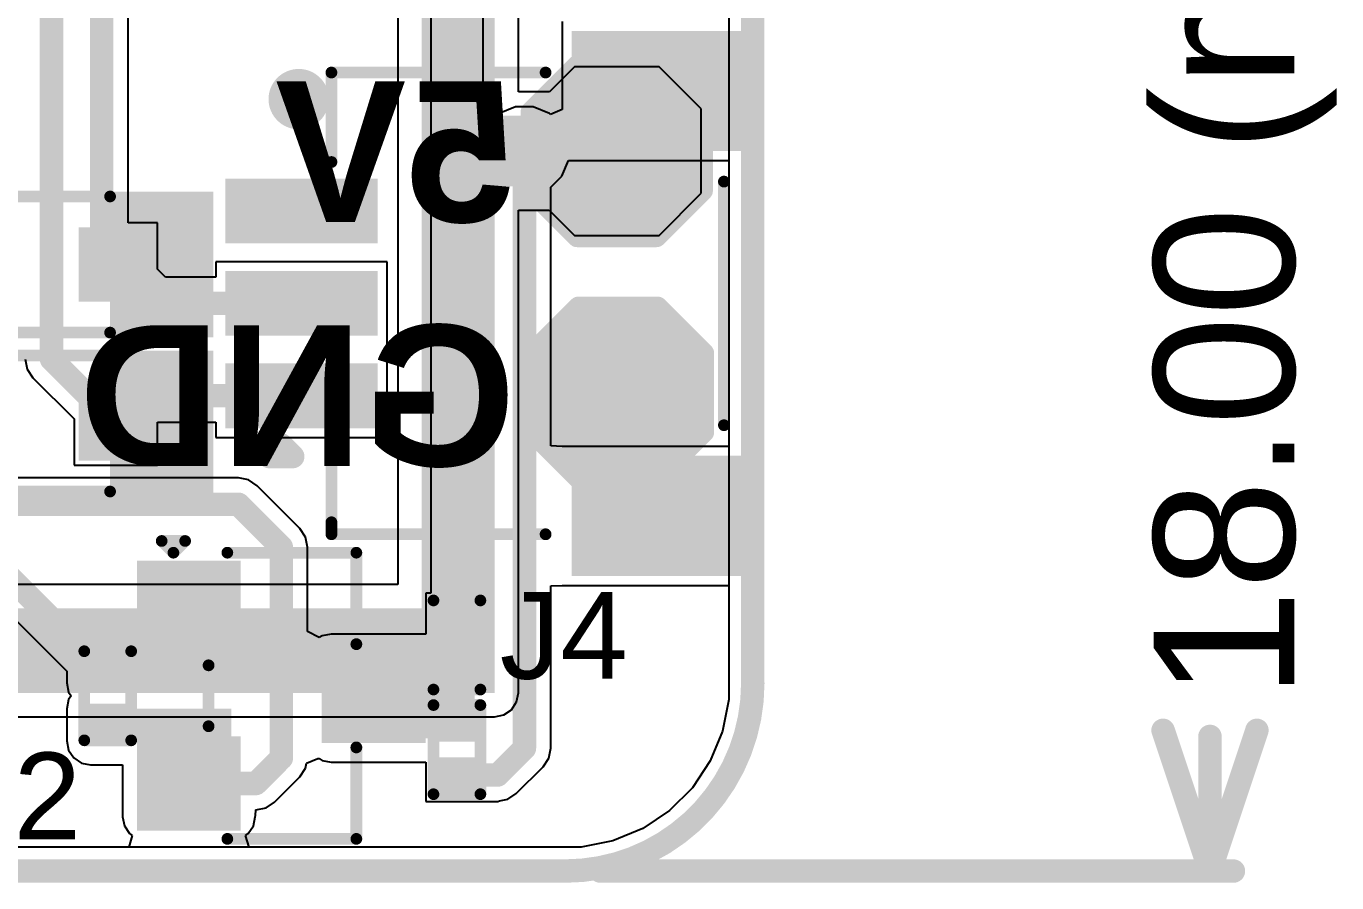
# Model space of a CAD drawing. Header units: inches. Extents: x -17 to 5374, y 0 to 5389.
# Drawn here: x 20 to 34.19, y -0.13 to 9.15 of the extents above; entities that cross this region are included whole.
import ezdxf

# ---------------------------------------------------------------- set-up
doc = ezdxf.new("R2010")
doc.units = ezdxf.units.IN
for name, color, linetype in [('BoardCutout', 216, 'Continuous'), ('Bottom Layer', 5, 'Continuous'), ('Bottom Overlay', 54, 'Continuous'), ('Bottom Paste', 16, 'Continuous'), ('Bottom Solder', 6, 'Continuous'), ('Mechanical 1', 6, 'Continuous'), ('Top Layer', 1, 'Continuous'), ('Top Overlay', 2, 'Continuous'), ('Top Paste', 8, 'Continuous'), ('Top Solder', 216, 'Continuous'), ('Via Holes', 16, 'Continuous')]:
    doc.layers.add(name, color=color, linetype=linetype)
doc.styles.add('Arial', font='', dxfattribs={"height": 0.2})
doc.styles.add('Arial_Bold', font='', dxfattribs={"height": 0.2})
doc.styles.get('Arial').set_extended_font_data('Arial')
doc.styles.get('Arial_Bold').set_extended_font_data('Arial', bold=True)

# ---------------------------------------------------------------- blocks, each defined once
blk = doc.blocks.new('SM03B_SRSS_TB_LF__SN__5')
at = {"layer": 'Top Layer'}
for points in [[(-1.3, 2.713), (-0.7, 2.713), (-0.7, 1.163), (-1.3, 1.163)], [(-0.3, 2.713), (0.3, 2.713), (0.3, 1.163), (-0.3, 1.163)], [(0.7, 2.713), (1.3, 2.713), (1.3, 1.163), (0.7, 1.163)], [(-2.9, -1.038), (-1.7, -1.038), (-1.7, -2.838), (-2.9, -2.838)], [(2.9, -2.838), (1.7, -2.838), (1.7, -1.038), (2.9, -1.038)]]:
    blk.add_hatch(color=1, dxfattribs=at).paths.add_polyline_path(points)
at = {"layer": 'Top Paste'}
for points in [[(-1.3, 2.713), (-0.7, 2.713), (-0.7, 1.163), (-1.3, 1.163)], [(-0.3, 2.713), (0.3, 2.713), (0.3, 1.163), (-0.3, 1.163)], [(0.7, 2.713), (1.3, 2.713), (1.3, 1.163), (0.7, 1.163)], [(-2.9, -1.038), (-1.7, -1.038), (-1.7, -2.838), (-2.9, -2.838)], [(2.9, -2.838), (1.7, -2.838), (1.7, -1.038), (2.9, -1.038)]]:
    blk.add_hatch(color=8, dxfattribs=at).paths.add_polyline_path(points)
at = {"layer": 'Top Solder'}
for points in [[(-1.351, 2.763), (-0.649, 2.763), (-0.649, 1.112), (-1.351, 1.112)], [(-0.351, 2.763), (0.351, 2.763), (0.351, 1.112), (-0.351, 1.112)], [(0.649, 2.763), (1.351, 2.763), (1.351, 1.112), (0.649, 1.112)], [(-2.951, -0.987), (-1.65, -0.987), (-1.65, -2.889), (-2.951, -2.889)], [(2.951, -2.889), (1.65, -2.889), (1.65, -0.987), (2.951, -0.987)]]:
    blk.add_hatch(color=216, dxfattribs=at).paths.add_polyline_path(points)
at = {"layer": 'Top Overlay'}
for points, const_width in [([(-1.658, 2.286), (-1.658, 2.032)], 0.254), ([(-1.658, 2.286), (-1.531, 2.159)], 0.254), ([(-1.531, 2.159), (-1.658, 2.032)], 0.254), ([(-2.5, 1.613), (-1.531, 1.613)], 0.127), ([(-2.5, 1.613), (-2.37, 1.613)], 0.127), ([(-2.5, 1.613), (-2.5, -0.706)], 0.127), ([(1.531, 1.613), (2.5, 1.613)], 0.127), ([(2.5, 1.613), (2.5, -0.706)], 0.127), ([(-1.319, -2.637), (1.319, -2.637)], 0.127)]:
    blk.add_lwpolyline(points, dxfattribs=dict(at, const_width=const_width))
for points, const_width in [([(-1.722, 2.286, 1), (-1.595, 2.286, 1)], 0.127), ([(-1.722, 2.286, 1), (-1.595, 2.286, 1)], 0.127), ([(-1.595, 2.159, 1), (-1.468, 2.159, 1)], 0.127), ([(-1.595, 2.159, 1), (-1.468, 2.159, 1)], 0.127), ([(-1.722, 2.032, 1), (-1.595, 2.032, 1)], 0.127), ([(-1.722, 2.032, 1), (-1.595, 2.032, 1)], 0.127), ([(-2.532, 1.613, 1), (-2.468, 1.613, 1)], 0.0635), ([(-2.532, 1.613, 1), (-2.468, 1.613, 1)], 0.0635), ([(-2.532, 1.613, 1), (-2.468, 1.613, 1)], 0.0635), ([(-2.402, 1.613, 1), (-2.338, 1.613, 1)], 0.0635), ([(-1.563, 1.613, 1), (-1.499, 1.613, 1)], 0.0635), ([(1.499, 1.613, 1), (1.563, 1.613, 1)], 0.0635), ([(2.468, 1.613, 1), (2.532, 1.613, 1)], 0.0635), ([(2.468, 1.613, 1), (2.532, 1.613, 1)], 0.0635), ([(-2.532, -0.706, 1), (-2.468, -0.706, 1)], 0.0635), ([(2.468, -0.706, 1), (2.532, -0.706, 1)], 0.0635), ([(-1.351, -2.637, 1), (-1.287, -2.637, 1)], 0.0635), ([(1.287, -2.637, 1), (1.351, -2.637, 1)], 0.0635)]:
    blk.add_lwpolyline(points, format="xyb", close=True, dxfattribs=dict(at, const_width=const_width))
blk = doc.blocks.new('SOD323F_8')
at = {"layer": 'Top Layer'}
for points in [[(-1.35, 0.3), (-0.75, 0.3), (-0.75, -0.3), (-1.35, -0.3)], [(0.75, 0.3), (1.35, 0.3), (1.35, -0.3), (0.75, -0.3)]]:
    blk.add_hatch(color=1, dxfattribs=at).paths.add_polyline_path(points)
at = {"layer": 'Top Overlay'}
for points in [[(0.988, 0.381), (2.108, 0.381), (2.108, 0.788), (0.988, 0.788)], [(1.422, -0.406), (2.108, -0.406), (2.108, 0.457), (1.422, 0.457)], [(0.988, -0.787), (2.108, -0.787), (2.108, -0.381), (0.988, -0.381)]]:
    blk.add_hatch(color=2, dxfattribs=at).paths.add_polyline_path(points)
at = {"layer": 'Top Paste'}
for points in [[(-1.35, 0.3), (-0.75, 0.3), (-0.75, -0.3), (-1.35, -0.3)], [(0.75, 0.3), (1.35, 0.3), (1.35, -0.3), (0.75, -0.3)]]:
    blk.add_hatch(color=8, dxfattribs=at).paths.add_polyline_path(points)
at = {"layer": 'Top Solder'}
for points in [[(-1.452, 0.402), (-0.648, 0.402), (-0.648, -0.402), (-1.452, -0.402)], [(0.648, 0.402), (1.452, 0.402), (1.452, -0.402), (0.648, -0.402)]]:
    blk.add_hatch(color=216, dxfattribs=at).paths.add_polyline_path(points)
at = {"layer": 'Top Overlay', "const_width": 0.127}
for points in [[(-0.914, 0.533), (-0.914, 0.737)], [(-0.914, 0.737), (0.988, 0.737)], [(-0.914, -0.737), (-0.914, -0.533)], [(-0.914, -0.737), (0.988, -0.737)]]:
    blk.add_lwpolyline(points, dxfattribs=at)
at = {"layer": 'Top Overlay', "const_width": 0.0635}
for points in [[(-0.946, 0.737, 1), (-0.883, 0.737, 1)], [(-0.946, 0.737, 1), (-0.883, 0.737, 1)], [(0.957, 0.737, 1), (1.02, 0.737, 1)], [(-0.946, 0.533, 1), (-0.883, 0.533, 1)], [(-0.946, -0.533, 1), (-0.883, -0.533, 1)], [(-0.946, -0.737, 1), (-0.883, -0.737, 1)], [(-0.946, -0.737, 1), (-0.883, -0.737, 1)], [(0.957, -0.737, 1), (1.02, -0.737, 1)]]:
    blk.add_lwpolyline(points, format="xyb", close=True, dxfattribs=at)
blk = doc.blocks.new('T__________B_13')
at = {"layer": 'Bottom Layer'}
blk.add_hatch(color=5, dxfattribs=at).paths.add_polyline_path([(0.381, 0.762), (-0.381, 0.762), (-0.762, 0.381), (-0.762, -0.381), (-0.381, -0.762), (0.381, -0.762), (0.762, -0.381), (0.762, 0.381)])
at = {"layer": 'Bottom Paste'}
blk.add_hatch(color=16, dxfattribs=at).paths.add_polyline_path([(0.381, 0.762), (-0.381, 0.762), (-0.762, 0.381), (-0.762, -0.381), (-0.381, -0.762), (0.381, -0.762), (0.762, -0.381), (0.762, 0.381)])
at = {"layer": 'Bottom Solder'}
blk.add_hatch(color=6, dxfattribs=at).paths.add_polyline_path([(0.432, 0.864), (-0.432, 0.864), (-0.864, 0.432), (-0.864, -0.432), (-0.432, -0.864), (0.432, -0.864), (0.864, -0.432), (0.864, 0.432)])
at = {"layer": 'Bottom Overlay', "const_width": 0.2}
for points in [[(-0.94, 0.432), (-0.432, 0.94)], [(-0.432, 0.94), (0.432, 0.94)], [(0.432, 0.94), (0.94, 0.432)], [(-0.94, -0.432), (-0.94, 0.432)], [(0.94, -0.432), (0.94, 0.432)], [(-0.94, -0.432), (-0.432, -0.94)], [(0.432, -0.94), (0.94, -0.432)], [(-0.432, -0.94), (0.432, -0.94)]]:
    blk.add_lwpolyline(points, dxfattribs=at)
at = {"layer": 'Bottom Overlay', "const_width": 0.1}
for points in [[(-0.482, 0.94, 1), (-0.382, 0.94, 1)], [(-0.482, 0.94, 1), (-0.382, 0.94, 1)], [(0.382, 0.94, 1), (0.482, 0.94, 1)], [(0.382, 0.94, 1), (0.482, 0.94, 1)], [(-0.99, 0.432, 1), (-0.89, 0.432, 1)], [(-0.99, 0.432, 1), (-0.89, 0.432, 1)], [(0.89, 0.432, 1), (0.99, 0.432, 1)], [(0.89, 0.432, 1), (0.99, 0.432, 1)], [(-0.99, -0.432, 1), (-0.89, -0.432, 1)], [(-0.99, -0.432, 1), (-0.89, -0.432, 1)], [(0.89, -0.432, 1), (0.99, -0.432, 1)], [(0.89, -0.432, 1), (0.99, -0.432, 1)], [(-0.482, -0.94, 1), (-0.382, -0.94, 1)], [(-0.482, -0.94, 1), (-0.382, -0.94, 1)], [(0.382, -0.94, 1), (0.482, -0.94, 1)], [(0.382, -0.94, 1), (0.482, -0.94, 1)]]:
    blk.add_lwpolyline(points, format="xyb", close=True, dxfattribs=at)
blk = doc.blocks.new('T__________B_18')
at = {"layer": 'Bottom Layer'}
blk.add_hatch(color=5, dxfattribs=at).paths.add_polyline_path([(0.381, 0.762), (-0.381, 0.762), (-0.762, 0.381), (-0.762, -0.381), (-0.381, -0.762), (0.381, -0.762), (0.762, -0.381), (0.762, 0.381)])
at = {"layer": 'Bottom Paste'}
blk.add_hatch(color=16, dxfattribs=at).paths.add_polyline_path([(0.381, 0.762), (-0.381, 0.762), (-0.762, 0.381), (-0.762, -0.381), (-0.381, -0.762), (0.381, -0.762), (0.762, -0.381), (0.762, 0.381)])
at = {"layer": 'Bottom Solder'}
blk.add_hatch(color=6, dxfattribs=at).paths.add_polyline_path([(0.432, 0.864), (-0.432, 0.864), (-0.864, 0.432), (-0.864, -0.432), (-0.432, -0.864), (0.432, -0.864), (0.864, -0.432), (0.864, 0.432)])
at = {"layer": 'Bottom Overlay', "const_width": 0.2}
for points in [[(-0.94, 0.432), (-0.432, 0.94)], [(-0.432, 0.94), (0.432, 0.94)], [(0.432, 0.94), (0.94, 0.432)], [(-0.94, -0.432), (-0.94, 0.432)], [(0.94, -0.432), (0.94, 0.432)], [(-0.94, -0.432), (-0.432, -0.94)], [(0.432, -0.94), (0.94, -0.432)], [(-0.432, -0.94), (0.432, -0.94)]]:
    blk.add_lwpolyline(points, dxfattribs=at)
at = {"layer": 'Bottom Overlay', "const_width": 0.1}
for points in [[(-0.482, 0.94, 1), (-0.382, 0.94, 1)], [(-0.482, 0.94, 1), (-0.382, 0.94, 1)], [(0.382, 0.94, 1), (0.482, 0.94, 1)], [(0.382, 0.94, 1), (0.482, 0.94, 1)], [(-0.99, 0.432, 1), (-0.89, 0.432, 1)], [(-0.99, 0.432, 1), (-0.89, 0.432, 1)], [(0.89, 0.432, 1), (0.99, 0.432, 1)], [(0.89, 0.432, 1), (0.99, 0.432, 1)], [(-0.99, -0.432, 1), (-0.89, -0.432, 1)], [(-0.99, -0.432, 1), (-0.89, -0.432, 1)], [(0.89, -0.432, 1), (0.99, -0.432, 1)], [(0.89, -0.432, 1), (0.99, -0.432, 1)], [(-0.482, -0.94, 1), (-0.382, -0.94, 1)], [(-0.482, -0.94, 1), (-0.382, -0.94, 1)], [(0.382, -0.94, 1), (0.482, -0.94, 1)], [(0.382, -0.94, 1), (0.482, -0.94, 1)]]:
    blk.add_lwpolyline(points, format="xyb", close=True, dxfattribs=at)
blk = doc.blocks.new('SOD323F_20')
at = {"layer": 'Top Layer'}
for points in [[(-1.35, 0.3), (-0.75, 0.3), (-0.75, -0.3), (-1.35, -0.3)], [(0.75, 0.3), (1.35, 0.3), (1.35, -0.3), (0.75, -0.3)]]:
    blk.add_hatch(color=1, dxfattribs=at).paths.add_polyline_path(points)
at = {"layer": 'Top Overlay'}
for points in [[(0.989, 0.381), (2.108, 0.381), (2.108, 0.787), (0.989, 0.787)], [(1.422, -0.406), (2.108, -0.406), (2.108, 0.457), (1.422, 0.457)], [(0.989, -0.788), (2.108, -0.788), (2.108, -0.381), (0.989, -0.381)]]:
    blk.add_hatch(color=2, dxfattribs=at).paths.add_polyline_path(points)
at = {"layer": 'Top Paste'}
for points in [[(-1.35, 0.3), (-0.75, 0.3), (-0.75, -0.3), (-1.35, -0.3)], [(0.75, 0.3), (1.35, 0.3), (1.35, -0.3), (0.75, -0.3)]]:
    blk.add_hatch(color=8, dxfattribs=at).paths.add_polyline_path(points)
at = {"layer": 'Top Solder'}
for points in [[(-1.452, 0.402), (-0.648, 0.402), (-0.648, -0.402), (-1.452, -0.402)], [(0.648, 0.402), (1.452, 0.402), (1.452, -0.402), (0.648, -0.402)]]:
    blk.add_hatch(color=216, dxfattribs=at).paths.add_polyline_path(points)
at = {"layer": 'Top Overlay', "const_width": 0.127}
for points in [[(-0.914, 0.533), (-0.914, 0.737)], [(-0.914, 0.737), (0.988, 0.737)], [(-0.914, -0.737), (-0.914, -0.533)], [(-0.914, -0.737), (0.988, -0.737)]]:
    blk.add_lwpolyline(points, dxfattribs=at)
at = {"layer": 'Top Overlay', "const_width": 0.0635}
for points in [[(-0.946, 0.737, 1), (-0.883, 0.737, 1)], [(-0.946, 0.737, 1), (-0.883, 0.737, 1)], [(0.957, 0.737, 1), (1.02, 0.737, 1)], [(-0.946, 0.533, 1), (-0.883, 0.533, 1)], [(-0.946, -0.533, 1), (-0.883, -0.533, 1)], [(-0.946, -0.737, 1), (-0.883, -0.737, 1)], [(-0.946, -0.737, 1), (-0.883, -0.737, 1)], [(0.957, -0.737, 1), (1.02, -0.737, 1)]]:
    blk.add_lwpolyline(points, format="xyb", close=True, dxfattribs=at)
blk = doc.blocks.new('R___0201_27')
at = {"layer": 'Top Layer'}
for points in [[(-0.41, 0.185), (-0.14, 0.185), (-0.14, -0.185), (-0.41, -0.185)], [(0.14, 0.185), (0.41, 0.185), (0.41, -0.185), (0.14, -0.185)]]:
    blk.add_hatch(color=1, dxfattribs=at).paths.add_polyline_path(points)
at = {"layer": 'Top Paste'}
for points in [[(-0.41, 0.185), (-0.14, 0.185), (-0.14, -0.185), (-0.41, -0.185)], [(0.14, 0.185), (0.41, 0.185), (0.41, -0.185), (0.14, -0.185)]]:
    blk.add_hatch(color=8, dxfattribs=at).paths.add_polyline_path(points)
at = {"layer": 'Top Solder'}
for points in [[(-0.465, 0.24), (-0.085, 0.24), (-0.085, -0.24), (-0.465, -0.24)], [(0.085, 0.24), (0.465, 0.24), (0.465, -0.24), (0.085, -0.24)]]:
    blk.add_hatch(color=216, dxfattribs=at).paths.add_polyline_path(points)
at = {"layer": 'Top Overlay', "const_width": 0.127}
for points in [[(-0.483, 0.254), (0.483, 0.254)], [(-0.483, 0.254), (-0.483, -0.254)], [(0.483, 0.254), (0.483, -0.254)], [(-0.483, -0.254), (0.483, -0.254)]]:
    blk.add_lwpolyline(points, dxfattribs=at)
at = {"layer": 'Top Overlay', "const_width": 0.0635}
for points in [[(-0.514, 0.254, 1), (-0.451, 0.254, 1)], [(-0.514, 0.254, 1), (-0.451, 0.254, 1)], [(0.451, 0.254, 1), (0.514, 0.254, 1)], [(0.451, 0.254, 1), (0.514, 0.254, 1)], [(-0.514, -0.254, 1), (-0.451, -0.254, 1)], [(-0.514, -0.254, 1), (-0.451, -0.254, 1)], [(0.451, -0.254, 1), (0.514, -0.254, 1)], [(0.451, -0.254, 1), (0.514, -0.254, 1)]]:
    blk.add_lwpolyline(points, format="xyb", close=True, dxfattribs=at)
blk = doc.blocks.new('R___0201_29')
at = {"layer": 'Top Layer'}
for points in [[(-0.41, 0.185), (-0.14, 0.185), (-0.14, -0.185), (-0.41, -0.185)], [(0.14, 0.185), (0.41, 0.185), (0.41, -0.185), (0.14, -0.185)]]:
    blk.add_hatch(color=1, dxfattribs=at).paths.add_polyline_path(points)
at = {"layer": 'Top Paste'}
for points in [[(-0.41, 0.185), (-0.14, 0.185), (-0.14, -0.185), (-0.41, -0.185)], [(0.14, 0.185), (0.41, 0.185), (0.41, -0.185), (0.14, -0.185)]]:
    blk.add_hatch(color=8, dxfattribs=at).paths.add_polyline_path(points)
at = {"layer": 'Top Solder'}
for points in [[(-0.465, 0.24), (-0.085, 0.24), (-0.085, -0.24), (-0.465, -0.24)], [(0.085, 0.24), (0.465, 0.24), (0.465, -0.24), (0.085, -0.24)]]:
    blk.add_hatch(color=216, dxfattribs=at).paths.add_polyline_path(points)
at = {"layer": 'Top Overlay', "const_width": 0.127}
for points in [[(0.483, 0.254), (-0.483, 0.254)], [(-0.483, -0.254), (-0.483, 0.254)], [(0.483, -0.254), (0.483, 0.254)], [(0.483, -0.254), (-0.483, -0.254)]]:
    blk.add_lwpolyline(points, dxfattribs=at)
at = {"layer": 'Top Overlay', "const_width": 0.0635}
for points in [[(-0.514, 0.254, 1), (-0.451, 0.254, 1)], [(-0.514, 0.254, 1), (-0.451, 0.254, 1)], [(0.451, 0.254, 1), (0.514, 0.254, 1)], [(0.451, 0.254, 1), (0.514, 0.254, 1)], [(-0.514, -0.254, 1), (-0.451, -0.254, 1)], [(-0.514, -0.254, 1), (-0.451, -0.254, 1)], [(0.451, -0.254, 1), (0.514, -0.254, 1)], [(0.451, -0.254, 1), (0.514, -0.254, 1)]]:
    blk.add_lwpolyline(points, format="xyb", close=True, dxfattribs=at)
blk = doc.blocks.new('R___0201_30')
at = {"layer": 'Top Layer'}
for points in [[(-0.41, 0.185), (-0.14, 0.185), (-0.14, -0.185), (-0.41, -0.185)], [(0.14, 0.185), (0.41, 0.185), (0.41, -0.185), (0.14, -0.185)]]:
    blk.add_hatch(color=1, dxfattribs=at).paths.add_polyline_path(points)
at = {"layer": 'Top Paste'}
for points in [[(-0.41, 0.185), (-0.14, 0.185), (-0.14, -0.185), (-0.41, -0.185)], [(0.14, 0.185), (0.41, 0.185), (0.41, -0.185), (0.14, -0.185)]]:
    blk.add_hatch(color=8, dxfattribs=at).paths.add_polyline_path(points)
at = {"layer": 'Top Solder'}
for points in [[(-0.465, 0.24), (-0.085, 0.24), (-0.085, -0.24), (-0.465, -0.24)], [(0.085, 0.24), (0.465, 0.24), (0.465, -0.24), (0.085, -0.24)]]:
    blk.add_hatch(color=216, dxfattribs=at).paths.add_polyline_path(points)
at = {"layer": 'Top Overlay', "const_width": 0.127}
for points in [[(-0.483, 0.254), (0.483, 0.254)], [(-0.483, 0.254), (-0.483, -0.254)], [(0.483, 0.254), (0.483, -0.254)], [(-0.483, -0.254), (0.483, -0.254)]]:
    blk.add_lwpolyline(points, dxfattribs=at)
at = {"layer": 'Top Overlay', "const_width": 0.0635}
for points in [[(-0.514, 0.254, 1), (-0.451, 0.254, 1)], [(-0.514, 0.254, 1), (-0.451, 0.254, 1)], [(0.451, 0.254, 1), (0.514, 0.254, 1)], [(0.451, 0.254, 1), (0.514, 0.254, 1)], [(-0.514, -0.254, 1), (-0.451, -0.254, 1)], [(-0.514, -0.254, 1), (-0.451, -0.254, 1)], [(0.451, -0.254, 1), (0.514, -0.254, 1)], [(0.451, -0.254, 1), (0.514, -0.254, 1)]]:
    blk.add_lwpolyline(points, format="xyb", close=True, dxfattribs=at)
blk = doc.blocks.new('S___23_34')
at = {"layer": 'Top Layer'}
for points in [[(-0.41, 1.46), (0.41, 1.46), (0.41, 0.54), (-0.41, 0.54)], [(-1.36, -0.54), (-0.54, -0.54), (-0.54, -1.46), (-1.36, -1.46)], [(0.54, -0.54), (1.36, -0.54), (1.36, -1.46), (0.54, -1.46)]]:
    blk.add_hatch(color=1, dxfattribs=at).paths.add_polyline_path(points)
at = {"layer": 'Top Paste'}
for points in [[(-0.41, 1.46), (0.41, 1.46), (0.41, 0.54), (-0.41, 0.54)], [(-1.36, -0.54), (-0.54, -0.54), (-0.54, -1.46), (-1.36, -1.46)], [(0.54, -0.54), (1.36, -0.54), (1.36, -1.46), (0.54, -1.46)]]:
    blk.add_hatch(color=8, dxfattribs=at).paths.add_polyline_path(points)
at = {"layer": 'Top Solder'}
for points in [[(-0.512, 1.562), (0.512, 1.562), (0.512, 0.438), (-0.512, 0.438)], [(-1.462, -0.438), (-0.438, -0.438), (-0.438, -1.562), (-1.462, -1.562)], [(0.438, -0.438), (1.462, -0.438), (1.462, -1.562), (0.438, -1.562)]]:
    blk.add_hatch(color=216, dxfattribs=at).paths.add_polyline_path(points)
at = {"layer": 'Top Overlay', "const_width": 0.127}
for points in [[(-0.559, 0.813), (-1.549, 0.813)], [(-1.549, -0.584), (-1.549, 0.813)], [(1.549, 0.813), (0.559, 0.813)], [(1.549, -0.584), (1.549, 0.813)], [(0.33, -0.787), (-0.33, -0.787)], [(-1.676, -1.295), (-1.676, -1.041)], [(-1.549, -1.168), (-1.676, -1.041)], [(-1.676, -1.295), (-1.549, -1.168)]]:
    blk.add_lwpolyline(points, dxfattribs=at)
at = {"layer": 'Top Overlay', "const_width": 0.0635}
for points in [[(-1.581, 0.813, 1), (-1.518, 0.813, 1)], [(-1.581, 0.813, 1), (-1.518, 0.813, 1)], [(-0.591, 0.813, 1), (-0.527, 0.813, 1)], [(0.527, 0.813, 1), (0.591, 0.813, 1)], [(1.518, 0.813, 1), (1.581, 0.813, 1)], [(1.518, 0.813, 1), (1.581, 0.813, 1)], [(-1.581, -0.584, 1), (-1.518, -0.584, 1)], [(1.518, -0.584, 1), (1.581, -0.584, 1)], [(-0.362, -0.787, 1), (-0.298, -0.787, 1)], [(0.298, -0.787, 1), (0.362, -0.787, 1)], [(-1.708, -1.041, 1), (-1.645, -1.041, 1)], [(-1.708, -1.041, 1), (-1.645, -1.041, 1)], [(-1.581, -1.168, 1), (-1.518, -1.168, 1)], [(-1.581, -1.168, 1), (-1.518, -1.168, 1)], [(-1.708, -1.295, 1), (-1.645, -1.295, 1)], [(-1.708, -1.295, 1), (-1.645, -1.295, 1)]]:
    blk.add_lwpolyline(points, format="xyb", close=True, dxfattribs=at)

msp = doc.modelspace()

# ---------------------------------------------------------------- hatches: boundary and pattern name
at = {"layer": 'Bottom Layer'}
for points in [[(25.07, 1.93), (25.07, 11.685), (24.282, 11.685), (24.282, 1.93)], [(24.303, 7.415), (26.775, 7.415), (26.775, 8.179), (24.303, 8.179)], [(3.378, 1.93), (24.562, 1.93), (24.562, 2.845), (3.378, 2.845)]]:
    msp.add_hatch(color=5, dxfattribs=at).paths.add_polyline_path(points)
h = msp.add_hatch(color=5, dxfattribs=at)
edge = h.paths.add_edge_path()
edge.add_arc((22.95, 8.359), 0.225, 0, 360)
h = msp.add_hatch(color=5, dxfattribs=at)
edge = h.paths.add_edge_path()
edge.add_arc((25.394, 7.797), 0.225, 0, 360)
at = {"layer": 'Bottom Solder'}
h = msp.add_hatch(color=6, dxfattribs=at)
edge = h.paths.add_edge_path()
edge.add_arc((22.95, 8.359), 0.327, 0, 360)
h = msp.add_hatch(color=6, dxfattribs=at)
edge = h.paths.add_edge_path()
edge.add_arc((25.394, 7.797), 0.327, 0, 360)
at = {"layer": 'Top Layer'}
h = msp.add_hatch(color=1, dxfattribs=at)
edge = h.paths.add_edge_path()
edge.add_arc((22.95, 8.359), 0.225, 0, 360)
h = msp.add_hatch(color=1, dxfattribs=at)
edge = h.paths.add_edge_path()
edge.add_arc((25.394, 7.797), 0.225, 0, 360)
for points in [[(22.221, 3.208), (21.301, 3.208), (21.301, 2.038), (22.221, 2.038)], [(22.221, 2.388), (20.697, 2.388), (20.697, 2.038), (22.221, 2.038)], [(24.856, 2.308), (23.301, 2.308), (23.301, 1.438), (24.856, 1.438)], [(22.221, 1.758), (20.697, 1.758), (20.697, 1.409), (22.221, 1.409)], [(22.221, 1.758), (21.301, 1.758), (21.301, 0.589), (22.221, 0.589)]]:
    msp.add_hatch(color=1, dxfattribs=at).paths.add_polyline_path(points)
at = {"layer": 'Top Solder'}
h = msp.add_hatch(color=216, dxfattribs=at)
edge = h.paths.add_edge_path()
edge.add_arc((22.95, 8.359), 0.327, 0, 360)
h = msp.add_hatch(color=216, dxfattribs=at)
edge = h.paths.add_edge_path()
edge.add_arc((25.394, 7.797), 0.327, 0, 360)
at = {"layer": 'Via Holes'}
h = msp.add_hatch(color=7, dxfattribs=at)
edge = h.paths.add_edge_path()
edge.add_arc((22.95, 8.359), 0.15, 0, 360)
h = msp.add_hatch(color=7, dxfattribs=at)
edge = h.paths.add_edge_path()
edge.add_arc((25.394, 7.797), 0.15, 0, 360)

# ---------------------------------------------------------------- linework, layer by layer
at = {"layer": 'BoardCutout', "const_width": 0.254}
for points in [[(27.866, 2.032), (27.866, 15.968)], [(0, 0), (25.834, 0)]]:
    msp.add_lwpolyline(points, dxfattribs=at)
msp.add_lwpolyline([(27.866, 2.032, -0.414214), (25.834, 0)], format="xyb", dxfattribs=at)
at = {"layer": 'BoardCutout', "const_width": 0.127}
for points in [[(27.803, 2.032, 1), (27.93, 2.032, 1)], [(27.803, 2.032, 1), (27.93, 2.032, 1)], [(25.771, 0, 1), (25.898, 0, 1)], [(25.771, 0, 1), (25.898, 0, 1)]]:
    msp.add_lwpolyline(points, format="xyb", close=True, dxfattribs=at)
at = {"layer": 'Bottom Layer'}
for p, q in [((27.607, 15.968), (27.607, 2.032)), ((24.023, 11.685), (24.023, 3.104)), ((25.329, 8.438), (25.329, 11.685)), ((25.937, 8.71), (25.664, 8.438)), ((26.851, 8.71), (25.937, 8.71)), ((27.308, 8.253), (26.851, 8.71)), ((25.664, 8.438), (25.329, 8.438)), ((27.308, 7.339), (27.308, 8.253)), ((26.851, 6.881), (27.308, 7.339)), ((25.329, 1.93), (25.329, 7.156)), ((25.329, 7.156), (25.662, 7.156)), ((25.662, 7.156), (25.937, 6.881)), ((25.937, 6.881), (26.851, 6.881)), ((24.023, 3.104), (18.364, 3.104)), ((27.607, 2.032), (27.607, 1.857)), ((25.309, 1.831), (25.329, 1.93)), ((27.607, 1.857), (27.539, 1.515)), ((25.169, 1.691), (25.253, 1.747)), ((25.253, 1.747), (25.309, 1.831)), ((3.378, 1.671), (25.07, 1.671)), ((25.07, 1.671), (25.169, 1.691)), ((27.539, 1.515), (27.406, 1.192)), ((27.406, 1.192), (27.212, 0.902)), ((27.212, 0.902), (26.965, 0.655)), ((26.965, 0.655), (26.674, 0.461)), ((26.674, 0.461), (26.352, 0.327)), ((26.352, 0.327), (26.009, 0.259)), ((25.834, 0.259), (0, 0.259)), ((26.009, 0.259), (25.834, 0.259))]:
    msp.add_line(p, q, dxfattribs=at)
at = {"layer": 'Mechanical 1', "const_width": 0.254}
for points in [[(32.309, 1.524), (32.817, 0)], [(32.817, 0), (33.325, 1.524)], [(32.817, 0), (32.817, 1.458)], [(26.215, 0), (33.071, 0)]]:
    msp.add_lwpolyline(points, dxfattribs=at)
at = {"layer": 'Mechanical 1', "const_width": 0.127}
for points in [[(32.245, 1.524, 1), (32.372, 1.524, 1)], [(32.753, 1.458, 1), (32.88, 1.458, 1)], [(33.261, 1.524, 1), (33.388, 1.524, 1)], [(26.152, 0, 1), (26.279, 0, 1)], [(32.753, 0, 1), (32.88, 0, 1)], [(32.753, 0, 1), (32.88, 0, 1)], [(32.753, 0, 1), (32.88, 0, 1)], [(33.007, 0, 1), (33.134, 0, 1)]]:
    msp.add_lwpolyline(points, format="xyb", close=True, dxfattribs=at)
at = {"layer": 'Top Layer'}
for p, q in [((21.102, 7.02), (21.102, 14.952)), ((24.379, 10.083), (24.379, 3.011)), ((24.948, 8.209), (24.948, 9.965)), ((25.803, 9.2), (25.803, 8.245)), ((25.298, 8.276), (25.122, 8.203)), ((25.489, 8.276), (25.298, 8.276)), ((25.665, 8.203), (25.489, 8.276)), ((25.803, 8.245), (25.676, 8.192)), ((25.075, 8.156), (24.948, 8.209)), ((25.122, 8.203), (25.075, 8.156)), ((25.676, 8.192), (25.665, 8.203)), ((25.8, 7.526), (25.87, 7.695)), ((25.87, 7.695), (27.607, 7.695)), ((27.607, 7.695), (27.607, 4.599)), ((25.678, 7.405), (25.8, 7.526)), ((25.678, 4.605), (25.678, 7.405)), ((21.422, 7.02), (21.102, 7.02)), ((21.422, 6.518), (21.422, 7.02)), ((23.907, 6.599), (22.052, 6.599)), ((22.052, 6.599), (22.052, 6.432)), ((23.907, 5.695), (23.907, 6.599)), ((21.508, 6.432), (21.422, 6.518)), ((22.052, 6.432), (21.508, 6.432)), ((23.907, 5.599), (23.907, 5.695)), ((23.907, 5.695), (23.907, 5.695)), ((19.988, 5.543), (20.01, 5.434)), ((23.907, 4.694), (23.907, 5.599)), ((23.907, 5.599), (23.907, 5.599)), ((20.01, 5.434), (20.072, 5.341)), ((20.072, 5.341), (20.517, 4.896)), ((20.517, 4.896), (20.517, 4.394)), ((21.422, 4.394), (21.422, 4.862)), ((21.422, 4.862), (22.052, 4.862)), ((22.052, 4.862), (22.052, 4.694)), ((22.052, 4.694), (23.907, 4.694)), ((25.803, 4.599), (25.678, 4.605)), ((27.607, 4.599), (25.803, 4.599)), ((25.803, 4.599), (25.803, 4.599)), ((20.517, 4.394), (21.422, 4.394)), ((22.297, 4.257), (18.335, 4.257)), ((22.407, 4.235), (22.297, 4.257)), ((22.297, 4.257), (22.297, 4.257)), ((22.499, 4.173), (22.407, 4.235)), ((22.963, 3.71), (22.499, 4.173)), ((23.025, 3.617), (22.963, 3.71)), ((22.963, 3.71), (22.963, 3.71)), ((23.046, 3.508), (23.025, 3.617)), ((23.046, 2.595), (23.046, 3.508)), ((19.448, 3.154), (20.438, 2.164)), ((24.379, 3.011), (24.326, 3.011)), ((24.326, 3.011), (24.326, 2.567)), ((25.678, 3.088), (25.803, 3.094)), ((25.678, 1.33), (25.678, 3.088)), ((25.803, 3.094), (25.803, 3.094)), ((25.803, 3.094), (27.607, 3.094)), ((27.607, 3.094), (27.607, 1.857)), ((23.173, 2.528), (23.046, 2.595)), ((23.301, 2.567), (23.202, 2.548)), ((24.326, 2.567), (23.301, 2.567)), ((23.202, 2.548), (23.173, 2.528)), ((20.438, 2.164), (20.438, 2.038)), ((20.438, 2.038), (20.457, 1.939)), ((20.457, 1.857), (20.438, 1.758)), ((20.457, 1.939), (20.485, 1.898)), ((20.485, 1.898), (20.457, 1.857)), ((27.607, 1.857), (27.539, 1.515)), ((20.438, 1.758), (20.438, 1.409)), ((27.539, 1.515), (27.406, 1.192)), ((20.438, 1.409), (20.457, 1.31)), ((20.457, 1.31), (20.514, 1.226)), ((25.657, 1.221), (25.678, 1.33)), ((25.678, 1.33), (25.678, 1.33)), ((20.514, 1.226), (20.598, 1.17)), ((20.598, 1.17), (20.697, 1.15)), ((20.697, 1.15), (21.042, 1.15)), ((21.042, 1.15), (21.042, 0.589)), ((23.025, 1.114), (23.035, 1.167)), ((23.035, 1.167), (23.158, 1.219)), ((23.158, 1.219), (23.172, 1.219)), ((23.172, 1.219), (23.202, 1.198)), ((23.202, 1.198), (23.301, 1.179)), ((23.301, 1.179), (24.326, 1.179)), ((24.326, 1.179), (24.326, 0.753)), ((25.595, 1.128), (25.657, 1.221)), ((27.406, 1.192), (27.212, 0.902)), ((22.688, 0.747), (22.963, 1.021)), ((22.963, 1.021), (23.025, 1.114)), ((22.963, 1.021), (22.963, 1.021)), ((25.305, 0.839), (25.595, 1.128)), ((25.595, 1.128), (25.595, 1.128)), ((27.212, 0.902), (26.965, 0.655)), ((22.596, 0.685), (22.688, 0.747)), ((24.326, 0.753), (25.001, 0.753)), ((25.001, 0.753), (25.104, 0.755)), ((25.001, 0.753), (25.001, 0.753)), ((25.104, 0.755), (25.125, 0.759)), ((25.125, 0.759), (25.213, 0.777)), ((25.213, 0.777), (25.305, 0.839)), ((21.042, 0.589), (21.062, 0.49)), ((22.461, 0.49), (22.48, 0.589)), ((22.48, 0.589), (22.481, 0.601)), ((22.481, 0.601), (22.487, 0.664)), ((22.487, 0.664), (22.596, 0.685)), ((26.965, 0.655), (26.674, 0.461)), ((21.062, 0.49), (21.118, 0.406)), ((22.404, 0.406), (22.461, 0.49)), ((26.674, 0.461), (26.352, 0.327)), ((21.148, 0.386), (21.11, 0.259)), ((21.118, 0.406), (21.148, 0.386)), ((22.374, 0.386), (22.404, 0.406)), ((22.413, 0.259), (22.374, 0.386)), ((26.352, 0.327), (26.009, 0.259)), ((21.11, 0.259), (19.025, 0.259)), ((25.834, 0.259), (22.413, 0.259)), ((26.009, 0.259), (25.834, 0.259))]:
    msp.add_line(p, q, dxfattribs=at)
at = {"layer": 'Top Layer', "const_width": 0.254}
for points in [[(20.817, 6.72), (20.817, 15.345)], [(20.273, 5.543), (20.273, 15.311)], [(24.663, 2.723), (24.663, 10.083)], [(25.394, 1.33), (25.394, 7.797)], [(20.817, 6.72), (21.39, 6.147)], [(21.39, 6.147), (22.98, 6.147)], [(20.273, 5.543), (20.969, 4.847)], [(20.969, 4.872), (21.244, 5.147)], [(21.244, 5.147), (22.954, 5.147)], [(22.95, 5.151), (22.954, 5.147)], [(22.954, 5.147), (22.98, 5.147)], [(18.217, 3.972), (22.297, 3.972)], [(22.297, 3.972), (22.761, 3.508)], [(19.566, 3.439), (20.832, 2.173)], [(22.761, 1.223), (22.761, 3.508)], [(20.832, 2.173), (20.882, 2.173)], [(25.104, 1.04), (25.394, 1.33)], [(22.487, 0.948), (22.761, 1.223)], [(24.663, 1.04), (25.104, 1.04)], [(21.761, 0.948), (22.487, 0.948)]]:
    msp.add_lwpolyline(points, dxfattribs=at)
at = {"layer": 'Top Layer', "const_width": 0.127}
for points in [[(25.33, 7.797, 1), (25.457, 7.797, 1)], [(20.753, 6.72, 1), (20.88, 6.72, 1)], [(20.753, 6.72, 1), (20.88, 6.72, 1)], [(21.326, 6.147, 1), (21.453, 6.147, 1)], [(21.326, 6.147, 1), (21.453, 6.147, 1)], [(22.916, 6.147, 1), (23.043, 6.147, 1)], [(20.21, 5.543, 1), (20.337, 5.543, 1)], [(20.21, 5.543, 1), (20.337, 5.543, 1)], [(21.18, 5.147, 1), (21.307, 5.147, 1)], [(21.18, 5.147, 1), (21.307, 5.147, 1)], [(22.886, 5.151, 1), (23.013, 5.151, 1)], [(22.891, 5.147, 1), (23.018, 5.147, 1)], [(22.891, 5.147, 1), (23.018, 5.147, 1)], [(22.891, 5.147, 1), (23.018, 5.147, 1)], [(22.916, 5.147, 1), (23.043, 5.147, 1)], [(20.906, 4.872, 1), (21.033, 4.872, 1)], [(20.906, 4.847, 1), (21.033, 4.847, 1)], [(22.234, 3.972, 1), (22.361, 3.972, 1)], [(22.234, 3.972, 1), (22.361, 3.972, 1)], [(22.698, 3.508, 1), (22.825, 3.508, 1)], [(22.698, 3.508, 1), (22.825, 3.508, 1)], [(24.6, 2.723, 1), (24.727, 2.723, 1)], [(20.768, 2.173, 1), (20.895, 2.173, 1)], [(20.768, 2.173, 1), (20.895, 2.173, 1)], [(20.818, 2.173, 1), (20.945, 2.173, 1)], [(25.33, 1.33, 1), (25.457, 1.33, 1)], [(25.33, 1.33, 1), (25.457, 1.33, 1)], [(22.698, 1.223, 1), (22.825, 1.223, 1)], [(22.698, 1.223, 1), (22.825, 1.223, 1)], [(24.6, 1.04, 1), (24.727, 1.04, 1)], [(25.04, 1.04, 1), (25.167, 1.04, 1)], [(25.04, 1.04, 1), (25.167, 1.04, 1)], [(21.698, 0.948, 1), (21.825, 0.948, 1)], [(22.423, 0.948, 1), (22.55, 0.948, 1)], [(22.423, 0.948, 1), (22.55, 0.948, 1)]]:
    msp.add_lwpolyline(points, format="xyb", close=True, dxfattribs=at)

# ---------------------------------------------------------------- block references
for name, p, rotation in [('SM03B_SRSS_TB_LF__SN__5', (24.917, 6.147), 90), ('S___23_34', (22.761, 1.898), 270), ('R___0201_27', (24.663, 2.448), 90), ('R___0201_30', (20.882, 1.898), 90), ('R___0201_29', (24.663, 1.315), 270)]:
    msp.add_blockref(name, p, dxfattribs=dict(rotation=rotation))
for name, p in [('T__________B_18', (26.394, 7.796)), ('SOD323F_8', (19.919, 6.568)), ('T__________B_13', (26.407, 5.18)), ('SOD323F_20', (19.919, 4.847))]:
    msp.add_blockref(name, p)

# ---------------------------------------------------------------- texts
at = {"layer": 'Bottom Overlay', "style": 'Arial_Bold', "text_generation_flag": 2}
for s, p in [('5V', (25.298, 7.029)), ('GND', (25.298, 4.387))]:
    msp.add_text(s, height=1.524, rotation=360, dxfattribs=at).set_placement(p)
at = {"layer": 'Mechanical 1', "style": 'Arial'}
msp.add_text('18.00 (mm)', height=1.524, rotation=90, dxfattribs=at).set_placement((33.731, 1.865))
at = {"layer": 'Top Overlay', "style": 'Arial'}
for s, p in [('J4', (25.126, 2.082)), ('J2', (19.207, 0.343))]:
    msp.add_text(s, height=0.9398, dxfattribs=at).set_placement(p)

doc.saveas('drawing.dxf')
